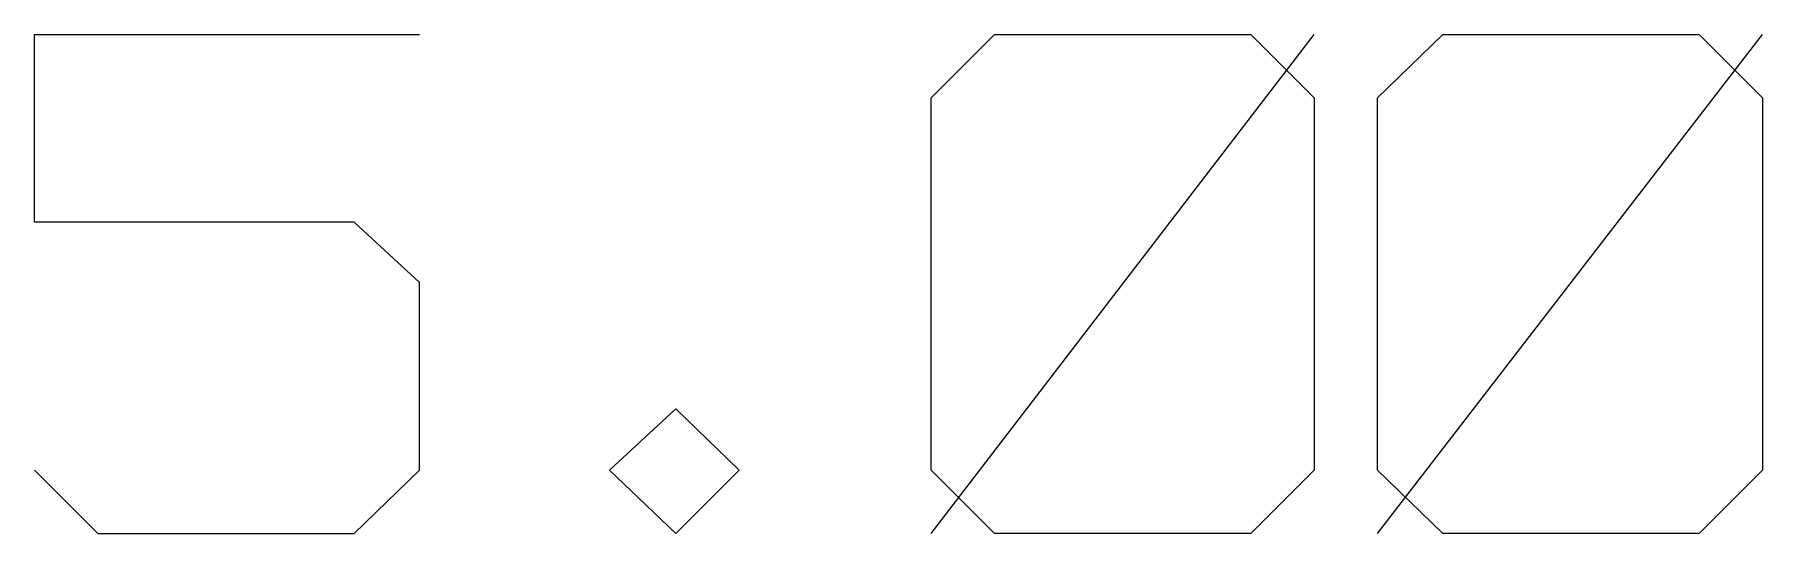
# Model space of a CAD drawing. Extents: x -658 to 530, y -320 to 521.
# Drawn here: x 394.67 to 411.05, y -21.23 to -16.5 of the extents above; entities that cross this region are included whole.
import ezdxf

# ---------------------------------------------------------------- set-up
doc = ezdxf.new("R2010")
doc.units = 0
doc.layers.add('1', color=1, linetype='CONTINUOUS')

msp = doc.modelspace()

# ---------------------------------------------------------------- linework, layer by layer
at = {"layer": '1'}
for p, q in [((394.67, -18.28), (394.67, -16.5)), ((394.67, -16.5), (398.32, -16.5)), ((403.17, -17.1), (403.77, -16.5)), ((403.17, -21.23), (406.8, -16.5)), ((403.77, -16.5), (406.2, -16.5)), ((406.2, -16.5), (406.8, -17.1)), ((407.4, -17.1), (408.02, -16.5)), ((407.4, -21.23), (411.05, -16.5)), ((408.02, -16.5), (410.45, -16.5)), ((410.45, -16.5), (411.05, -17.1)), ((403.17, -20.63), (403.17, -17.1)), ((406.8, -17.1), (406.8, -20.63)), ((407.4, -20.63), (407.4, -17.1)), ((411.05, -17.1), (411.05, -20.63)), ((397.7, -18.28), (394.67, -18.28)), ((398.32, -18.85), (397.7, -18.28)), ((398.32, -20.63), (398.32, -18.85)), ((400.12, -20.63), (400.75, -20.05)), ((400.75, -20.05), (401.35, -20.63)), ((394.67, -20.63), (395.27, -21.23)), ((397.7, -21.23), (398.32, -20.63)), ((400.75, -21.23), (400.12, -20.63)), ((401.35, -20.63), (400.75, -21.23)), ((403.77, -21.23), (403.17, -20.63)), ((406.8, -20.63), (406.2, -21.23)), ((408.02, -21.23), (407.4, -20.63)), ((411.05, -20.63), (410.45, -21.23)), ((395.27, -21.23), (397.7, -21.23)), ((406.2, -21.23), (403.77, -21.23)), ((410.45, -21.23), (408.02, -21.23))]:
    msp.add_line(p, q, dxfattribs=at)

doc.saveas('drawing.dxf')
